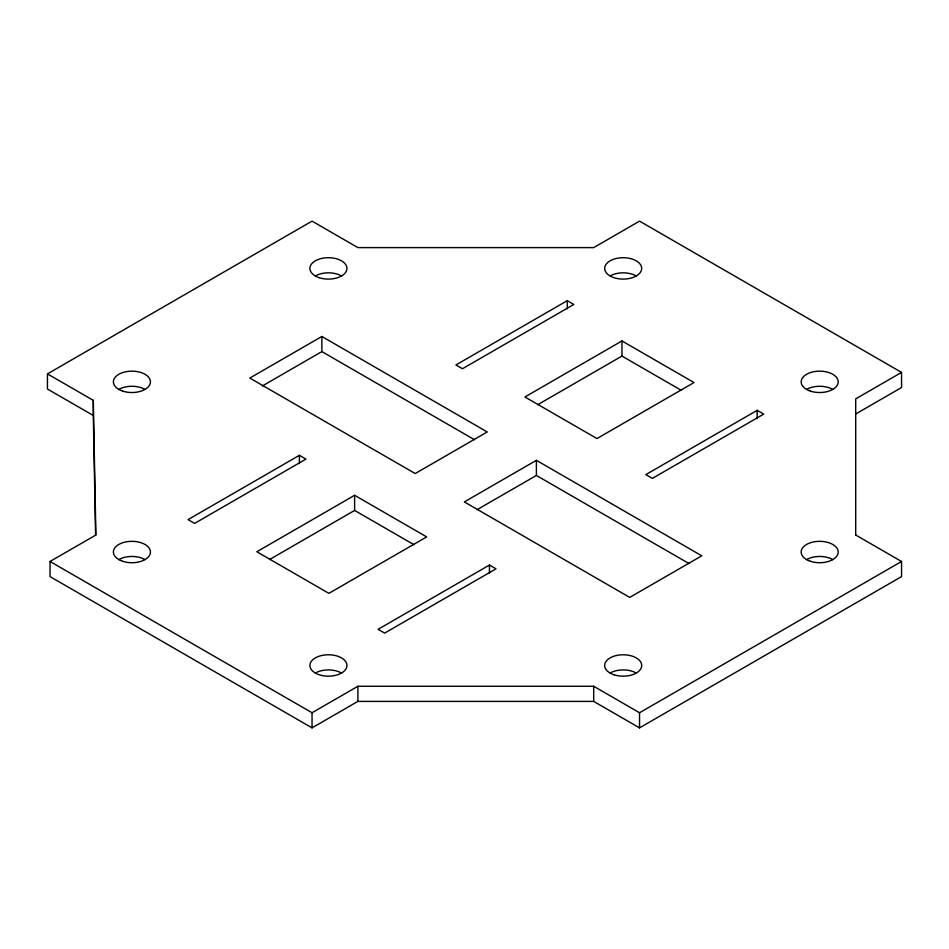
<?xml version="1.0" encoding="UTF-8"?>
<svg xmlns="http://www.w3.org/2000/svg" width="949" height="949" viewBox="0 0 949 949"><rect width="100%" height="100%" fill="white"/><g stroke="black" fill="none" stroke-linecap="round" stroke-linejoin="round"><path stroke-width="1.42" d="M95.6 535.343L93.299 415.484L47.45 389.019L47.45 373.894L312.043 221.129L357.892 247.606L593.694 247.606L639.543 221.129L901.55 372.399L901.55 387.524L855.701 413.989M321.865 336.468L249.812 378.07L415.211 473.551L487.252 431.961L321.865 336.468L321.865 351.593L474.441 439.684M262.458 385.899L321.865 351.593M855.701 535.011L901.55 561.476L901.55 576.601L639.543 727.871L593.694 701.394L357.892 701.394L312.043 727.871L50.036 576.601L50.036 561.476L95.885 535.011L93.299 400.359L47.45 373.894M299.41 455.318L188.056 519.613L194.604 523.397L305.958 459.102L299.41 455.318L299.41 463.575M567.265 300.679L455.911 364.962L462.46 368.746L573.813 304.463L567.265 300.679L567.265 308.923M354.618 495.295L256.835 551.76L328.876 593.35L426.67 536.897L354.618 495.295L354.618 510.432L269.528 559.554M621.963 340.952L524.916 396.979L596.968 438.568L694.016 382.554L621.963 340.952L621.963 356.077L537.692 404.737M536.387 460.324L464.334 501.914L629.721 597.407L701.774 555.806L536.387 460.324L536.387 475.449L688.95 563.528M476.967 509.743L536.387 475.449M757.183 410.324L645.83 474.619L652.378 478.391L763.731 414.108L757.183 410.324L757.183 418.58M489.447 565.046L378.093 629.329L384.642 633.113L495.995 568.819L489.447 565.046L489.447 573.291M50.036 561.476L312.043 712.746L357.892 686.269L593.694 686.269L639.543 712.746L901.55 561.476M901.55 372.399L855.701 398.865L855.701 535.331M621.963 356.077L681.37 390.371M354.618 510.432L414.025 544.726M639.543 712.746L639.543 727.871M593.694 686.269L593.694 701.394M357.892 686.269L357.892 701.394M312.043 712.746L312.043 727.871M93.299 400.359L93.299 415.484M806.579 389.41A18.529 10.7 0 0 1 832.771 389.41M315.317 275.957A18.529 10.7 0 0 1 341.521 275.957M610.077 673.043A18.529 10.7 0 0 1 636.269 673.043M806.579 559.59A18.529 10.7 0 0 1 832.771 559.59M610.077 275.957A18.529 10.7 0 0 0 641.061 271.165A18.529 10.7 0 0 0 618.38 258.069A18.529 10.7 0 0 0 610.077 275.957A18.529 10.7 0 0 1 636.269 275.957M118.815 389.41A18.529 10.7 0 0 1 145.019 389.41M118.815 559.59A18.529 10.7 0 0 1 145.019 559.59M315.317 673.043A18.529 10.7 0 0 0 346.314 668.238A18.529 10.7 0 0 0 323.621 655.142A18.529 10.7 0 0 0 315.317 673.043A18.529 10.7 0 0 1 341.521 673.043M319.149 277.666A18.529 10.7 0 0 0 346.943 268.401A18.529 10.7 0 0 0 319.149 259.136A18.529 10.7 0 0 0 319.149 277.666M122.646 391.107A18.529 10.7 0 0 0 150.44 381.854A18.529 10.7 0 0 0 122.646 372.589A18.529 10.7 0 0 0 122.646 391.107M122.646 561.286A18.529 10.7 0 0 0 150.44 552.021A18.529 10.7 0 0 0 122.646 542.757A18.529 10.7 0 0 0 122.646 561.286M613.908 674.739A18.529 10.7 0 0 0 641.702 665.474A18.529 10.7 0 0 0 613.908 656.21A18.529 10.7 0 0 0 613.908 674.739M810.41 561.286A18.529 10.7 0 0 0 838.204 552.021A18.529 10.7 0 0 0 810.41 542.757A18.529 10.7 0 0 0 810.41 561.286M810.41 391.107A18.529 10.7 0 0 0 838.204 381.854A18.529 10.7 0 0 0 810.41 372.589A18.529 10.7 0 0 0 810.41 391.107"/></g></svg>
